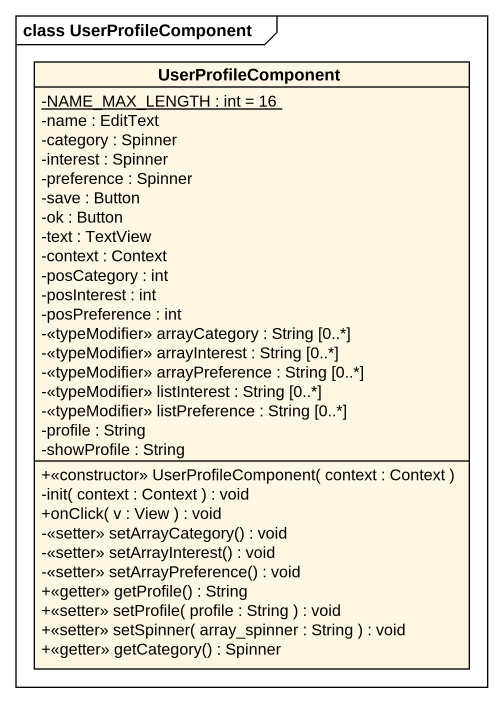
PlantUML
@startuml
mainframe class UserProfileComponent
hide circle
hide empty members
skinparam classAttributeIconSize 0
class UserProfileComponent {
  {static} -NAME_MAX_LENGTH : int = 16
  -name : EditText
  -category : Spinner
  -interest : Spinner
  -preference : Spinner
  -save : Button
  -ok : Button
  -text : TextView
  -context : Context
  -posCategory : int
  -posInterest : int
  -posPreference : int
  -<<typeModifier>> arrayCategory : String [0..*]
  -<<typeModifier>> arrayInterest : String [0..*]
  -<<typeModifier>> arrayPreference : String [0..*]
  -<<typeModifier>> listInterest : String [0..*]
  -<<typeModifier>> listPreference : String [0..*]
  -profile : String
  -showProfile : String
  +<<constructor>> UserProfileComponent( context : Context )
  -init( context : Context ) : void
  +onClick( v : View ) : void
  -<<setter>> setArrayCategory() : void
  -<<setter>> setArrayInterest() : void
  -<<setter>> setArrayPreference() : void
  +<<getter>> getProfile() : String
  +<<setter>> setProfile( profile : String ) : void
  +<<setter>> setSpinner( array_spinner : String ) : void
  +<<getter>> getCategory() : Spinner
}
@enduml
